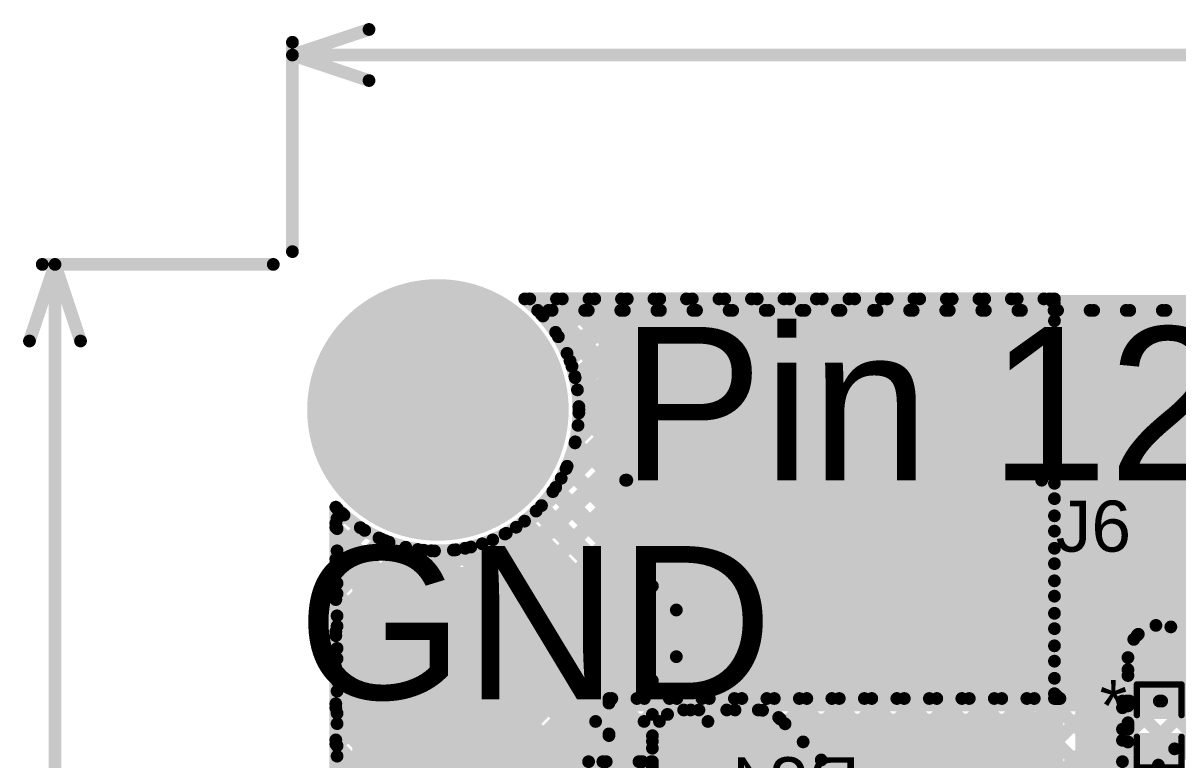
# Model space of a CAD drawing. Header units: millimetres. Extents: x -0.33 to 3.26, y -0.12 to 2.83.
# Drawn here: x -0.325 to 0.58, y 2.254 to 2.831 of the extents above; entities that cross this region are included whole.
import ezdxf

# ---------------------------------------------------------------- set-up
doc = ezdxf.new("R2010")
doc.units = ezdxf.units.MM
doc.header["$MEASUREMENT"] = 0
for name, color, linetype in [('BottomLayer', 5, 'Continuous'), ('BottomOverlay', 54, 'Continuous'), ('BottomPaste', 16, 'Continuous'), ('BottomSolder', 6, 'Continuous'), ('Mechanical1', 6, 'Continuous'), ('MultiLayer', 9, 'Continuous'), ('PadHoleLayer', 156, 'Continuous'), ('TopLayer', 1, 'Continuous'), ('TopOverlay', 2, 'Continuous'), ('TopSolder', 216, 'Continuous'), ('ViaHoleLayer', 16, 'Continuous')]:
    doc.layers.add(name, color=color, linetype=linetype)
doc.styles.add('Arial', font='', dxfattribs={"height": 0.2})
doc.styles.get('Arial').set_extended_font_data('Arial')

# ---------------------------------------------------------------- blocks, each defined once
blk = doc.blocks.new('R__0402_B_28')
at = {"layer": 'BottomLayer'}
for points in [[(-0.0095, 0.0125), (-0.0095, -0.0125), (-0.0275, -0.0125), (-0.0275, 0.0125)], [(0.0275, 0.0125), (0.0275, -0.0125), (0.0095, -0.0125), (0.0095, 0.0125)]]:
    blk.add_hatch(color=5, dxfattribs=at).paths.add_polyline_path(points)
at = {"layer": 'BottomPaste'}
for points in [[(-0.0095, 0.0125), (-0.0095, -0.0125), (-0.0275, -0.0125), (-0.0275, 0.0125)], [(0.0275, 0.0125), (0.0275, -0.0125), (0.0095, -0.0125), (0.0095, 0.0125)]]:
    blk.add_hatch(color=16, dxfattribs=at).paths.add_polyline_path(points)
at = {"layer": 'BottomSolder'}
for points in [[(-0.0055, 0.0165), (-0.0055, -0.0165), (-0.0315, -0.0165), (-0.0315, 0.0165)], [(0.0315, 0.0165), (0.0315, -0.0165), (0.0055, -0.0165), (0.0055, 0.0165)]]:
    blk.add_hatch(color=6, dxfattribs=at).paths.add_polyline_path(points)
at = {"layer": 'BottomOverlay', "const_width": 0.01}
for points in [[(0.034, 0.019), (-0.034, 0.019)], [(-0.034, -0.019), (-0.034, 0.019)], [(0.034, -0.019), (0.034, 0.019)], [(0.034, -0.019), (-0.034, -0.019)]]:
    blk.add_lwpolyline(points, dxfattribs=at)
at = {"layer": 'BottomOverlay', "const_width": 0.005}
for points in [[(-0.0365, 0.019, 1), (-0.0315, 0.019, 1)], [(-0.0365, 0.019, 1), (-0.0315, 0.019, 1)], [(0.0315, 0.019, 1), (0.0365, 0.019, 1)], [(0.0315, 0.019, 1), (0.0365, 0.019, 1)], [(-0.0365, -0.019, 1), (-0.0315, -0.019, 1)], [(-0.0365, -0.019, 1), (-0.0315, -0.019, 1)], [(0.0315, -0.019, 1), (0.0365, -0.019, 1)], [(0.0315, -0.019, 1), (0.0365, -0.019, 1)]]:
    blk.add_lwpolyline(points, format="xyb", close=True, dxfattribs=at)
blk = doc.blocks.new('R__0402_B_30')
at = {"layer": 'BottomLayer'}
for points in [[(-0.0095, 0.0125), (-0.0095, -0.0125), (-0.0275, -0.0125), (-0.0275, 0.0125)], [(0.0275, 0.0125), (0.0275, -0.0125), (0.0095, -0.0125), (0.0095, 0.0125)]]:
    blk.add_hatch(color=5, dxfattribs=at).paths.add_polyline_path(points)
at = {"layer": 'BottomPaste'}
for points in [[(-0.0095, 0.0125), (-0.0095, -0.0125), (-0.0275, -0.0125), (-0.0275, 0.0125)], [(0.0275, 0.0125), (0.0275, -0.0125), (0.0095, -0.0125), (0.0095, 0.0125)]]:
    blk.add_hatch(color=16, dxfattribs=at).paths.add_polyline_path(points)
at = {"layer": 'BottomSolder'}
for points in [[(-0.0055, 0.0165), (-0.0055, -0.0165), (-0.0315, -0.0165), (-0.0315, 0.0165)], [(0.0315, 0.0165), (0.0315, -0.0165), (0.0055, -0.0165), (0.0055, 0.0165)]]:
    blk.add_hatch(color=6, dxfattribs=at).paths.add_polyline_path(points)
at = {"layer": 'BottomOverlay', "const_width": 0.01}
for points in [[(-0.034, 0.019), (0.034, 0.019)], [(-0.034, 0.019), (-0.034, -0.019)], [(0.034, 0.019), (0.034, -0.019)], [(-0.034, -0.019), (0.034, -0.019)]]:
    blk.add_lwpolyline(points, dxfattribs=at)
at = {"layer": 'BottomOverlay', "const_width": 0.005}
for points in [[(-0.0365, 0.019, 1), (-0.0315, 0.019, 1)], [(-0.0365, 0.019, 1), (-0.0315, 0.019, 1)], [(0.0315, 0.019, 1), (0.0365, 0.019, 1)], [(0.0315, 0.019, 1), (0.0365, 0.019, 1)], [(-0.0365, -0.019, 1), (-0.0315, -0.019, 1)], [(-0.0365, -0.019, 1), (-0.0315, -0.019, 1)], [(0.0315, -0.019, 1), (0.0365, -0.019, 1)], [(0.0315, -0.019, 1), (0.0365, -0.019, 1)]]:
    blk.add_lwpolyline(points, format="xyb", close=True, dxfattribs=at)
blk = doc.blocks.new('T________B_____12_P___95')
at = {"layer": 'BottomLayer'}
h = blk.add_hatch(color=5, dxfattribs=at)
edge = h.paths.add_edge_path()
edge.add_arc((2.2, 0), 0.04, 0, 360)
at = {"layer": 'BottomSolder'}
h = blk.add_hatch(color=6, dxfattribs=at)
edge = h.paths.add_edge_path()
edge.add_arc((2.2, 0), 0.044, 0, 360)
at = {"layer": 'MultiLayer'}
h = blk.add_hatch(color=9, dxfattribs=at)
edge = h.paths.add_edge_path()
edge.add_arc((2.2, 0), 0.04, 0, 360)
at = {"layer": 'PadHoleLayer'}
h = blk.add_hatch(color=156, dxfattribs=at)
edge = h.paths.add_edge_path()
edge.add_arc((2.2, 0), 0.0275, 0, 360)
at = {"layer": 'TopLayer'}
h = blk.add_hatch(color=1, dxfattribs=at)
edge = h.paths.add_edge_path()
edge.add_arc((2.2, 0), 0.04, 0, 360)
at = {"layer": 'TopSolder'}
h = blk.add_hatch(color=216, dxfattribs=at)
edge = h.paths.add_edge_path()
edge.add_arc((2.2, 0), 0.044, 0, 360)
at = {"layer": 'TopOverlay', "const_width": 0.01}
for points in [[(2.325, 0.164), (-0.105, 0.164)], [(2.325, 0.163), (2.325, -0.162)], [(2.168, 0.143), (2.18677, 0.12423)], [(2.24208, 0.143), (2.22332, 0.12423)], [(2.18677, 0.12423), (2.22332, 0.12423)], [(-0.105, -0.162), (2.325, -0.162)]]:
    blk.add_lwpolyline(points, dxfattribs=at)
at = {"layer": 'TopOverlay', "const_width": 0.005}
for points in [[(2.3225, 0.164, 1), (2.3275, 0.164, 1)], [(2.3225, 0.163, 1), (2.3275, 0.163, 1)], [(2.1655, 0.143, 1), (2.1705, 0.143, 1)], [(2.23958, 0.143, 1), (2.24458, 0.143, 1)], [(2.18427, 0.12423, 1), (2.18927, 0.12423, 1)], [(2.18427, 0.12423, 1), (2.18927, 0.12423, 1)], [(2.22082, 0.12423, 1), (2.22582, 0.12423, 1)], [(2.22082, 0.12423, 1), (2.22582, 0.12423, 1)], [(2.3225, -0.162, 1), (2.3275, -0.162, 1)], [(2.3225, -0.162, 1), (2.3275, -0.162, 1)]]:
    blk.add_lwpolyline(points, format="xyb", close=True, dxfattribs=at)
blk = doc.blocks.new('R__0402_B_107')
at = {"layer": 'BottomLayer'}
for points in [[(-0.0095, 0.0125), (-0.0095, -0.0125), (-0.0275, -0.0125), (-0.0275, 0.0125)], [(0.0275, 0.0125), (0.0275, -0.0125), (0.0095, -0.0125), (0.0095, 0.0125)]]:
    blk.add_hatch(color=5, dxfattribs=at).paths.add_polyline_path(points)
at = {"layer": 'BottomPaste'}
for points in [[(-0.0095, 0.0125), (-0.0095, -0.0125), (-0.0275, -0.0125), (-0.0275, 0.0125)], [(0.0275, 0.0125), (0.0275, -0.0125), (0.0095, -0.0125), (0.0095, 0.0125)]]:
    blk.add_hatch(color=16, dxfattribs=at).paths.add_polyline_path(points)
at = {"layer": 'BottomSolder'}
for points in [[(-0.0055, 0.0165), (-0.0055, -0.0165), (-0.0315, -0.0165), (-0.0315, 0.0165)], [(0.0315, 0.0165), (0.0315, -0.0165), (0.0055, -0.0165), (0.0055, 0.0165)]]:
    blk.add_hatch(color=6, dxfattribs=at).paths.add_polyline_path(points)
at = {"layer": 'BottomOverlay', "const_width": 0.005}
for points in [[(-0.0325, 0.0175), (-0.0085, 0.0175)], [(-0.0325, 0.0175), (-0.0325, -0.0175)], [(0.0085, 0.0175), (0.0325, 0.0175)], [(0.0325, 0.0175), (0.0325, -0.0175)], [(-0.0325, -0.0175), (-0.0085, -0.0175)], [(0.0085, -0.0175), (0.0325, -0.0175)]]:
    blk.add_lwpolyline(points, dxfattribs=at)
at = {"layer": 'BottomOverlay', "const_width": 0.0025}
for points in [[(-0.03375, 0.0175, 1), (-0.03125, 0.0175, 1)], [(-0.03375, 0.0175, 1), (-0.03125, 0.0175, 1)], [(-0.00975, 0.0175, 1), (-0.00725, 0.0175, 1)], [(0.00725, 0.0175, 1), (0.00975, 0.0175, 1)], [(0.03125, 0.0175, 1), (0.03375, 0.0175, 1)], [(0.03125, 0.0175, 1), (0.03375, 0.0175, 1)], [(-0.03375, -0.0175, 1), (-0.03125, -0.0175, 1)], [(-0.03375, -0.0175, 1), (-0.03125, -0.0175, 1)], [(-0.00975, -0.0175, 1), (-0.00725, -0.0175, 1)], [(0.00725, -0.0175, 1), (0.00975, -0.0175, 1)], [(0.03125, -0.0175, 1), (0.03375, -0.0175, 1)], [(0.03125, -0.0175, 1), (0.03375, -0.0175, 1)]]:
    blk.add_lwpolyline(points, format="xyb", close=True, dxfattribs=at)

msp = doc.modelspace()

# ---------------------------------------------------------------- hatches: boundary and pattern name
at = {"layer": 'BottomLayer'}
h = msp.add_hatch(color=5, dxfattribs=at)
edge = h.paths.add_edge_path()
edge.add_arc((0, 2.528), 0.09843, 0, 360)
for points in [[(0.126, 2.571), (2.92461, 2.571), (2.92461, 2.618), (0.126, 2.618)], [(0.126, 2.336), (0.538, 2.336), (0.538, 2.605), (0.126, 2.605)], [(0.481, 2.452), (0.788, 2.452), (0.788, 2.605), (0.481, 2.605)], [(-0.067, 0.128), (0.078, 0.128), (0.078, 2.405), (-0.067, 2.405)], [(-0.015, 2.292), (0.537, 2.292), (0.537, 2.405), (-0.015, 2.405)]]:
    msp.add_hatch(color=5, dxfattribs=at).paths.add_polyline_path(points)
h = msp.add_hatch(color=5, dxfattribs=at)
edge = h.paths.add_edge_path()
edge.add_arc((0.566, 2.335), 0.01181, 0, 360)
at = {"layer": 'BottomSolder'}
h = msp.add_hatch(color=6, dxfattribs=at)
edge = h.paths.add_edge_path()
edge.add_arc((0, 2.528), 0.10243, 0, 360)
at = {"layer": 'MultiLayer'}
h = msp.add_hatch(color=9, dxfattribs=at)
edge = h.paths.add_edge_path()
edge.add_arc((0, 2.528), 0.09843, 0, 360)
at = {"layer": 'PadHoleLayer'}
h = msp.add_hatch(color=156, dxfattribs=at)
edge = h.paths.add_edge_path()
edge.add_arc((0, 2.528), 0.04921, 0, 360)
at = {"layer": 'TopLayer'}
h = msp.add_hatch(color=1, dxfattribs=at)
edge = h.paths.add_edge_path()
edge.add_arc((0, 2.528), 0.09843, 0, 360)
for points in [[(0.495, 2.312), (0.685, 2.312), (0.685, 2.606), (0.495, 2.606)], [(0.495, 2.527), (3.004, 2.527), (3.004, 2.606), (0.495, 2.606)], [(0.146, 2.043), (0.49, 2.043), (0.49, 2.29), (0.146, 2.29)], [(0.399, -0.092), (0.49, -0.092), (0.49, 2.286), (0.399, 2.286)]]:
    msp.add_hatch(color=1, dxfattribs=at).paths.add_polyline_path(points)
h = msp.add_hatch(color=1, dxfattribs=at)
edge = h.paths.add_edge_path()
edge.add_arc((0.566, 2.335), 0.01181, 0, 360)
at = {"layer": 'TopSolder'}
h = msp.add_hatch(color=216, dxfattribs=at)
edge = h.paths.add_edge_path()
edge.add_arc((0, 2.528), 0.10243, 0, 360)
at = {"layer": 'ViaHoleLayer'}
h = msp.add_hatch(color=16, dxfattribs=at)
edge = h.paths.add_edge_path()
edge.add_arc((0.566, 2.335), 0.00591, 0, 360)

# ---------------------------------------------------------------- linework, layer by layer
at = {"layer": 'BottomLayer'}
for points, const_width in [([(-0.08, 2.21303), (0.31297, 2.606)], 0.01), ([(-0.08, 2.24131), (0.28469, 2.606)], 0.01), ([(-0.08, 2.2696), (0.2564, 2.606)], 0.01), ([(-0.08, 2.12818), (0.39782, 2.606)], 0.01), ([(-0.08, 2.15646), (0.36954, 2.606)], 0.01), ([(-0.08, 2.09989), (0.42611, 2.606)], 0.01), ([(-0.08, 2.07161), (0.45439, 2.606)], 0.01), ([(-0.08, 2.18474), (0.34126, 2.606)], 0.01), ([(0.07816, 2.606), (3.03984, 2.606)], 0.01), ([(0.08231, 2.60161), (0.0867, 2.606)], 0.01), ([(0.08947, 2.606), (0.54059, 2.15488)], 0.01), ([(0.09435, 2.58537), (0.11498, 2.606)], 0.01), ([(0.09658, 2.47446), (0.22812, 2.606)], 0.01), ([(0.10357, 2.5663), (0.14327, 2.606)], 0.01), ([(0.1093, 2.54375), (0.17155, 2.606)], 0.01), ([(0.10976, 2.51593), (0.19983, 2.606)], 0.01), ([(0.11775, 2.606), (0.54775, 2.176)], 0.01), ([(0.12919, 2.25252), (0.48268, 2.606)], 0.01), ([(0.14603, 2.606), (0.54059, 2.21145)], 0.01), ([(0.17432, 2.606), (0.54059, 2.23973)], 0.01), ([(0.19798, 2.29302), (0.51096, 2.606)], 0.01), ([(0.2026, 2.606), (0.54059, 2.26802)], 0.01), ([(0.22626, 2.29302), (0.53925, 2.606)], 0.01), ([(0.23089, 2.606), (0.54059, 2.2963)], 0.01), ([(0.25432, 2.29279), (0.56753, 2.606)], 0.01), ([(0.25917, 2.606), (0.54059, 2.32458)], 0.01), ([(0.27198, 2.28217), (0.59581, 2.606)], 0.01), ([(0.28612, 2.26802), (0.6241, 2.606)], 0.01), ([(0.28746, 2.606), (0.54514, 2.34831)], 0.01), ([(0.30027, 2.25388), (0.65238, 2.606)], 0.01), ([(0.31441, 2.23974), (0.68067, 2.606)], 0.01), ([(0.31574, 2.606), (0.56249, 2.35925)], 0.01), ([(0.32855, 2.2256), (0.70895, 2.606)], 0.01), ([(0.3355, 2.20426), (0.73724, 2.606)], 0.01), ([(0.34402, 2.606), (0.6221, 2.32793)], 0.01), ([(0.34599, 2.18647), (0.76552, 2.606)], 0.01), ([(0.35802, 2.17021), (0.7938, 2.606)], 0.01), ([(0.37231, 2.606), (0.64781, 2.3305)], 0.01), ([(0.40059, 2.606), (0.63335, 2.37325)], 0.01), ([(0.42888, 2.606), (0.63335, 2.40153)], 0.01), ([(0.45716, 2.606), (0.65059, 2.41257)], 0.01), ([(0.48545, 2.606), (0.67888, 2.41257)], 0.01), ([(0.51373, 2.606), (0.7104, 2.40932)], 0.01), ([(0.54201, 2.606), (0.73869, 2.40932)], 0.01), ([(0.5703, 2.606), (0.76697, 2.40932)], 0.01), ([(0.57418, 2.35809), (0.82209, 2.606)], 0.01), ([(0.105, 2.56218), (0.54059, 2.12659)], 0.01), ([(0.11042, 2.52847), (0.54059, 2.09831)], 0.01), ([(0.10757, 2.50305), (0.574, 2.03661)], 0.01), ([(0.10037, 2.48196), (0.61901, 1.96331)], 0.01), ([(0.525, 2.21018), (0.525, 2.473)], 0.025), ([(0.09001, 2.46403), (0.26692, 2.28713)], 0.01), ([(-0.08, 2.45188), (-0.08, 0.07612)], 0.01), ([(0.07695, 2.44881), (0.23274, 2.29302)], 0.01), ([(-0.08, 2.4393), (-0.07361, 2.44569)], 0.01), ([(-0.08, 2.43605), (0.11802, 2.23803)], 0.01), ([(-0.08, 2.41102), (-0.05737, 2.43365)], 0.01), ([(-0.08, 2.29788), (0.05354, 2.43142)], 0.01), ([(0.06131, 2.43616), (0.20446, 2.29302)], 0.01), ([(-0.08, 2.38273), (-0.0383, 2.42443)], 0.01), ([(-0.04122, 2.42556), (0.13182, 2.25252)], 0.01), ([(0.02127, 2.41964), (0.16802, 2.27289)], 0.01), ([(0.04293, 2.42626), (0.17968, 2.28952)], 0.01), ([(-0.08, 2.35445), (-0.01575, 2.4187)], 0.01), ([(-0.08, 2.32617), (0.01207, 2.41824)], 0.01), ([(-0.00507, 2.41769), (0.16011, 2.25252)], 0.01), ([(-0.08, 2.40777), (0.11879, 2.20898)], 0.01), ([(-0.08, 2.37949), (0.11328, 2.1862)], 0.01), ([(-0.08, 2.3512), (0.11328, 2.15792)], 0.01), ([(0.56509, 2.33409), (0.566, 2.335)], 0.025), ([(0.56509, 2.299), (0.56509, 2.33409)], 0.025), ([(0.54059, 2.32), (0.54059, 2.33409)], 0.01), ([(-0.08, 2.32292), (0.11328, 2.12963)], 0.01), ([(0.36299, 2.1469), (0.54059, 2.3245)], 0.01), ([(0.54059, 2.299), (0.54059, 2.32)], 0.01), ([(0.54059, 2.299), (0.54059, 2.32)], 0.01), ([(0.56809, 2.301), (0.62287, 2.301)], 0.025), ([(-0.08, 2.29463), (0.125, 2.08963)], 0.01), ([(0.19252, 2.29302), (0.25098, 2.29302)], 0.01), ([(0.23641, 1.99204), (0.54059, 2.29621)], 0.01), ([(0.54059, 2.283), (0.54059, 2.299)], 0.01), ([(0.16802, 2.26852), (0.16802, 2.28952)], 0.01), ([(0.16802, 2.28952), (0.1799, 2.28952)], 0.01), ([(0.26833, 2.28582), (0.3283, 2.22585)], 0.01), ([(0.19252, 2.26852), (0.25098, 2.26852)], 0.025), ([(0.25098, 2.26852), (0.311, 2.2085)], 0.025), ([(0.54059, 2.278), (0.54059, 2.283)], 0.01), ([(0.54059, 2.278), (0.54059, 2.283)], 0.01), ([(0.54059, 2.248), (0.54059, 2.278)], 0.01), ([(-0.08, 2.26635), (0.125, 2.06135)], 0.01), ([(0.04748, 2.26852), (0.14252, 2.26852)], 0.02), ([(0.16802, 2.25252), (0.16802, 2.26852)], 0.01), ([(0.25056, 1.9779), (0.54059, 2.26793)], 0.01), ([(0.56809, 2.264), (0.68259, 2.264)], 0.02), ([(0.15748, 2.25252), (0.16802, 2.26306)], 0.01), ([(0.11802, 2.25252), (0.16702, 2.25252)], 0.01), ([(0.11802, 2.21052), (0.11802, 2.25252)], 0.01), ([(0.16011, 2.25252), (0.16702, 2.2456)], 0.01), ([(0.16702, 2.21052), (0.16702, 2.25252)], 0.01), ([(0.16802, 2.24752), (0.16802, 2.25252)], 0.01), ([(0.16802, 2.24752), (0.16802, 2.25252)], 0.01)]:
    msp.add_lwpolyline(points, dxfattribs=dict(at, const_width=const_width))
for points, const_width in [([(0.07566, 2.606, 1), (0.08066, 2.606, 1)], 0.005), ([(0.07566, 2.606, 1), (0.08066, 2.606, 1)], 0.005), ([(0.07981, 2.60161, 1), (0.08481, 2.60161, 1)], 0.005), ([(0.0842, 2.606, 1), (0.0892, 2.606, 1)], 0.005), ([(0.08697, 2.606, 1), (0.09197, 2.606, 1)], 0.005), ([(0.11248, 2.606, 1), (0.11748, 2.606, 1)], 0.005), ([(0.11525, 2.606, 1), (0.12025, 2.606, 1)], 0.005), ([(0.14077, 2.606, 1), (0.14577, 2.606, 1)], 0.005), ([(0.14353, 2.606, 1), (0.14853, 2.606, 1)], 0.005), ([(0.16905, 2.606, 1), (0.17405, 2.606, 1)], 0.005), ([(0.17182, 2.606, 1), (0.17682, 2.606, 1)], 0.005), ([(0.19733, 2.606, 1), (0.20233, 2.606, 1)], 0.005), ([(0.2001, 2.606, 1), (0.2051, 2.606, 1)], 0.005), ([(0.22562, 2.606, 1), (0.23062, 2.606, 1)], 0.005), ([(0.22839, 2.606, 1), (0.23339, 2.606, 1)], 0.005), ([(0.2539, 2.606, 1), (0.2589, 2.606, 1)], 0.005), ([(0.25667, 2.606, 1), (0.26167, 2.606, 1)], 0.005), ([(0.28219, 2.606, 1), (0.28719, 2.606, 1)], 0.005), ([(0.28496, 2.606, 1), (0.28996, 2.606, 1)], 0.005), ([(0.31047, 2.606, 1), (0.31547, 2.606, 1)], 0.005), ([(0.31324, 2.606, 1), (0.31824, 2.606, 1)], 0.005), ([(0.33876, 2.606, 1), (0.34376, 2.606, 1)], 0.005), ([(0.34152, 2.606, 1), (0.34652, 2.606, 1)], 0.005), ([(0.36704, 2.606, 1), (0.37204, 2.606, 1)], 0.005), ([(0.36981, 2.606, 1), (0.37481, 2.606, 1)], 0.005), ([(0.39532, 2.606, 1), (0.40032, 2.606, 1)], 0.005), ([(0.39809, 2.606, 1), (0.40309, 2.606, 1)], 0.005), ([(0.42361, 2.606, 1), (0.42861, 2.606, 1)], 0.005), ([(0.42638, 2.606, 1), (0.43138, 2.606, 1)], 0.005), ([(0.45189, 2.606, 1), (0.45689, 2.606, 1)], 0.005), ([(0.45466, 2.606, 1), (0.45966, 2.606, 1)], 0.005), ([(0.48018, 2.606, 1), (0.48518, 2.606, 1)], 0.005), ([(0.48295, 2.606, 1), (0.48795, 2.606, 1)], 0.005), ([(0.50846, 2.606, 1), (0.51346, 2.606, 1)], 0.005), ([(0.51123, 2.606, 1), (0.51623, 2.606, 1)], 0.005), ([(0.53675, 2.606, 1), (0.54175, 2.606, 1)], 0.005), ([(0.53951, 2.606, 1), (0.54451, 2.606, 1)], 0.005), ([(0.56503, 2.606, 1), (0.57003, 2.606, 1)], 0.005), ([(0.5678, 2.606, 1), (0.5728, 2.606, 1)], 0.005), ([(0.09185, 2.58537, 1), (0.09685, 2.58537, 1)], 0.005), ([(0.10107, 2.5663, 1), (0.10607, 2.5663, 1)], 0.005), ([(0.1025, 2.56218, 1), (0.1075, 2.56218, 1)], 0.005), ([(0.1068, 2.54375, 1), (0.1118, 2.54375, 1)], 0.005), ([(0.10792, 2.52847, 1), (0.11292, 2.52847, 1)], 0.005), ([(0.10793, 2.528, 1), (0.11293, 2.528, 1)], 0.005), ([(0.10793, 2.528, 1), (0.11293, 2.528, 1)], 0.005), ([(0.10726, 2.51593, 1), (0.11226, 2.51593, 1)], 0.005), ([(0.10507, 2.50305, 1), (0.11007, 2.50305, 1)], 0.005), ([(0.09408, 2.47446, 1), (0.09908, 2.47446, 1)], 0.005), ([(0.09787, 2.48196, 1), (0.10287, 2.48196, 1)], 0.005), ([(0.51875, 2.473, 1), (0.53125, 2.473, 1)], 0.0125), ([(0.08751, 2.46403, 1), (0.09251, 2.46403, 1)], 0.005), ([(-0.0825, 2.45188, 1), (-0.0775, 2.45188, 1)], 0.005), ([(-0.0825, 2.45188, 1), (-0.0775, 2.45188, 1)], 0.005), ([(0.07445, 2.44881, 1), (0.07945, 2.44881, 1)], 0.005), ([(-0.0825, 2.4393, 1), (-0.0775, 2.4393, 1)], 0.005), ([(-0.07611, 2.44569, 1), (-0.07111, 2.44569, 1)], 0.005), ([(-0.0825, 2.43605, 1), (-0.0775, 2.43605, 1)], 0.005), ([(-0.05987, 2.43365, 1), (-0.05487, 2.43365, 1)], 0.005), ([(0.05104, 2.43142, 1), (0.05604, 2.43142, 1)], 0.005), ([(0.05881, 2.43616, 1), (0.06381, 2.43616, 1)], 0.005), ([(-0.04372, 2.42556, 1), (-0.03872, 2.42556, 1)], 0.005), ([(-0.0408, 2.42443, 1), (-0.0358, 2.42443, 1)], 0.005), ([(0.01877, 2.41964, 1), (0.02377, 2.41964, 1)], 0.005), ([(0.04043, 2.42626, 1), (0.04543, 2.42626, 1)], 0.005), ([(-0.0825, 2.41102, 1), (-0.0775, 2.41102, 1)], 0.005), ([(-0.01825, 2.4187, 1), (-0.01325, 2.4187, 1)], 0.005), ([(-0.00757, 2.41769, 1), (-0.00257, 2.41769, 1)], 0.005), ([(0.00957, 2.41824, 1), (0.01457, 2.41824, 1)], 0.005), ([(-0.0825, 2.40777, 1), (-0.0775, 2.40777, 1)], 0.005), ([(-0.0825, 2.38273, 1), (-0.0775, 2.38273, 1)], 0.005), ([(-0.0825, 2.37949, 1), (-0.0775, 2.37949, 1)], 0.005), ([(0.55999, 2.35925, 1), (0.56499, 2.35925, 1)], 0.005), ([(0.57168, 2.35809, 1), (0.57668, 2.35809, 1)], 0.005), ([(-0.0825, 2.35445, 1), (-0.0775, 2.35445, 1)], 0.005), ([(-0.0825, 2.3512, 1), (-0.0775, 2.3512, 1)], 0.005), ([(0.54264, 2.34831, 1), (0.54764, 2.34831, 1)], 0.005), ([(0.54526, 2.35141, 1), (0.55026, 2.35141, 1)], 0.005), ([(0.54529, 2.35144, 1), (0.55029, 2.35144, 1)], 0.005), ([(0.54618, 2.35232, 1), (0.55118, 2.35232, 1)], 0.005), ([(0.55884, 2.33409, 1), (0.57134, 2.33409, 1)], 0.0125), ([(0.55884, 2.33409, 1), (0.57134, 2.33409, 1)], 0.0125), ([(0.55975, 2.335, 1), (0.57225, 2.335, 1)], 0.0125), ([(0.53809, 2.33409, 1), (0.54309, 2.33409, 1)], 0.005), ([(0.53809, 2.33409, 1), (0.54309, 2.33409, 1)], 0.005), ([(0.53809, 2.33409, 1), (0.54309, 2.33409, 1)], 0.005), ([(-0.0825, 2.32617, 1), (-0.0775, 2.32617, 1)], 0.005), ([(-0.0825, 2.32292, 1), (-0.0775, 2.32292, 1)], 0.005), ([(0.53809, 2.32458, 1), (0.54309, 2.32458, 1)], 0.005), ([(0.53809, 2.3245, 1), (0.54309, 2.3245, 1)], 0.005), ([(0.53809, 2.32, 1), (0.54309, 2.32, 1)], 0.005), ([(0.53809, 2.32, 1), (0.54309, 2.32, 1)], 0.005), ([(0.53809, 2.32, 1), (0.54309, 2.32, 1)], 0.005), ([(0.55884, 2.299, 1), (0.57134, 2.299, 1)], 0.0125), ([(0.56184, 2.301, 1), (0.57434, 2.301, 1)], 0.0125), ([(-0.0825, 2.29788, 1), (-0.0775, 2.29788, 1)], 0.005), ([(-0.0825, 2.29463, 1), (-0.0775, 2.29463, 1)], 0.005), ([(0.19002, 2.29302, 1), (0.19502, 2.29302, 1)], 0.005), ([(0.19002, 2.29302, 1), (0.19502, 2.29302, 1)], 0.005), ([(0.19548, 2.29302, 1), (0.20048, 2.29302, 1)], 0.005), ([(0.20196, 2.29302, 1), (0.20696, 2.29302, 1)], 0.005), ([(0.22376, 2.29302, 1), (0.22876, 2.29302, 1)], 0.005), ([(0.23024, 2.29302, 1), (0.23524, 2.29302, 1)], 0.005), ([(0.24848, 2.29302, 1), (0.25348, 2.29302, 1)], 0.005), ([(0.24848, 2.29302, 1), (0.25348, 2.29302, 1)], 0.005), ([(0.24848, 2.29302, 1), (0.25348, 2.29302, 1)], 0.005), ([(0.53809, 2.299, 1), (0.54309, 2.299, 1)], 0.005), ([(0.53809, 2.299, 1), (0.54309, 2.299, 1)], 0.005), ([(0.53809, 2.299, 1), (0.54309, 2.299, 1)], 0.005), ([(0.53809, 2.2963, 1), (0.54309, 2.2963, 1)], 0.005), ([(0.53809, 2.29621, 1), (0.54309, 2.29621, 1)], 0.005), ([(0.16552, 2.28952, 1), (0.17052, 2.28952, 1)], 0.005), ([(0.16552, 2.28952, 1), (0.17052, 2.28952, 1)], 0.005), ([(0.17718, 2.28952, 1), (0.18218, 2.28952, 1)], 0.005), ([(0.1774, 2.28952, 1), (0.1824, 2.28952, 1)], 0.005), ([(0.1774, 2.28952, 1), (0.1824, 2.28952, 1)], 0.005), ([(0.25182, 2.29279, 1), (0.25682, 2.29279, 1)], 0.005), ([(0.26442, 2.28713, 1), (0.26942, 2.28713, 1)], 0.005), ([(0.26581, 2.28584, 1), (0.27081, 2.28584, 1)], 0.005), ([(0.26583, 2.28582, 1), (0.27083, 2.28582, 1)], 0.005), ([(0.26583, 2.28582, 1), (0.27083, 2.28582, 1)], 0.005), ([(0.18627, 2.26852, 1), (0.19877, 2.26852, 1)], 0.0125), ([(0.24473, 2.26852, 1), (0.25723, 2.26852, 1)], 0.0125), ([(0.24473, 2.26852, 1), (0.25723, 2.26852, 1)], 0.0125), ([(0.26948, 2.28217, 1), (0.27448, 2.28217, 1)], 0.005), ([(0.53809, 2.283, 1), (0.54309, 2.283, 1)], 0.005), ([(0.53809, 2.283, 1), (0.54309, 2.283, 1)], 0.005), ([(0.53809, 2.283, 1), (0.54309, 2.283, 1)], 0.005), ([(0.53809, 2.278, 1), (0.54309, 2.278, 1)], 0.005), ([(0.53809, 2.278, 1), (0.54309, 2.278, 1)], 0.005), ([(0.53809, 2.278, 1), (0.54309, 2.278, 1)], 0.005), ([(-0.0825, 2.2696, 1), (-0.0775, 2.2696, 1)], 0.005), ([(-0.0825, 2.26635, 1), (-0.0775, 2.26635, 1)], 0.005), ([(0.04248, 2.26852, 1), (0.05248, 2.26852, 1)], 0.01), ([(0.13752, 2.26852, 1), (0.14752, 2.26852, 1)], 0.01), ([(0.16552, 2.27289, 1), (0.17052, 2.27289, 1)], 0.005), ([(0.16552, 2.26852, 1), (0.17052, 2.26852, 1)], 0.005), ([(0.16552, 2.26852, 1), (0.17052, 2.26852, 1)], 0.005), ([(0.28362, 2.26802, 1), (0.28862, 2.26802, 1)], 0.005), ([(0.53809, 2.26802, 1), (0.54309, 2.26802, 1)], 0.005), ([(0.53809, 2.26793, 1), (0.54309, 2.26793, 1)], 0.005), ([(0.56309, 2.264, 1), (0.57309, 2.264, 1)], 0.01), ([(0.16552, 2.26306, 1), (0.17052, 2.26306, 1)], 0.005), ([(0.11552, 2.25252, 1), (0.12052, 2.25252, 1)], 0.005), ([(0.11552, 2.25252, 1), (0.12052, 2.25252, 1)], 0.005), ([(0.12669, 2.25252, 1), (0.13169, 2.25252, 1)], 0.005), ([(0.12932, 2.25252, 1), (0.13432, 2.25252, 1)], 0.005), ([(0.15498, 2.25252, 1), (0.15998, 2.25252, 1)], 0.005), ([(0.15761, 2.25252, 1), (0.16261, 2.25252, 1)], 0.005), ([(0.15761, 2.25252, 1), (0.16261, 2.25252, 1)], 0.005), ([(0.16452, 2.25252, 1), (0.16952, 2.25252, 1)], 0.005), ([(0.16452, 2.25252, 1), (0.16952, 2.25252, 1)], 0.005), ([(0.16552, 2.25252, 1), (0.17052, 2.25252, 1)], 0.005), ([(0.16552, 2.25252, 1), (0.17052, 2.25252, 1)], 0.005), ([(0.16552, 2.25252, 1), (0.17052, 2.25252, 1)], 0.005), ([(0.29777, 2.25388, 1), (0.30277, 2.25388, 1)], 0.005)]:
    msp.add_lwpolyline(points, format="xyb", close=True, dxfattribs=dict(at, const_width=const_width))
at = {"layer": 'BottomLayer', "const_width": 0.01}
for points in [[(0.07816, 2.606, -0.198639), (0.11043, 2.528)], [(0.11043, 2.528, -0.67721), (-0.08, 2.45188)], [(0.54868, 2.35232, -0.668179), (0.5905, 2.335)], [(0.54059, 2.33409, -0.199267), (0.54779, 2.35144)], [(0.54059, 2.33409, -0.198912), (0.54776, 2.35141)], [(0.1799, 2.28952, -0.136106), (0.19252, 2.29302)], [(0.25098, 2.29302, -0.199267), (0.26833, 2.28582)], [(0.25098, 2.29302, -0.198912), (0.26831, 2.28584)]]:
    msp.add_lwpolyline(points, format="xyb", dxfattribs=at)
at = {"layer": 'Mechanical1', "const_width": 0.01}
for points in [[(-0.114, 2.806), (-0.054, 2.826)], [(-0.114, 2.652), (-0.114, 2.816)], [(-0.114, 2.806), (-0.054, 2.786)], [(-0.114, 2.806), (1.25709, 2.806)], [(-0.32, 2.582), (-0.3, 2.642)], [(-0.31, 2.642), (-0.129, 2.642)], [(-0.3, 2.642), (-0.28, 2.582)], [(-0.3, 1.53391), (-0.3, 2.642)]]:
    msp.add_lwpolyline(points, dxfattribs=at)
at = {"layer": 'Mechanical1', "const_width": 0.005}
for points in [[(-0.0565, 2.826, 1), (-0.0515, 2.826, 1)], [(-0.1165, 2.816, 1), (-0.1115, 2.816, 1)], [(-0.1165, 2.806, 1), (-0.1115, 2.806, 1)], [(-0.1165, 2.806, 1), (-0.1115, 2.806, 1)], [(-0.1165, 2.806, 1), (-0.1115, 2.806, 1)], [(-0.0565, 2.786, 1), (-0.0515, 2.786, 1)], [(-0.1165, 2.652, 1), (-0.1115, 2.652, 1)], [(-0.3125, 2.642, 1), (-0.3075, 2.642, 1)], [(-0.3025, 2.642, 1), (-0.2975, 2.642, 1)], [(-0.3025, 2.642, 1), (-0.2975, 2.642, 1)], [(-0.3025, 2.642, 1), (-0.2975, 2.642, 1)], [(-0.1315, 2.642, 1), (-0.1265, 2.642, 1)], [(-0.3225, 2.582, 1), (-0.3175, 2.582, 1)], [(-0.2825, 2.582, 1), (-0.2775, 2.582, 1)]]:
    msp.add_lwpolyline(points, format="xyb", close=True, dxfattribs=at)
at = {"layer": 'TopLayer'}
for points, const_width in [([(-0.079, 2.21402), (0.32198, 2.615)], 0.01), ([(-0.079, 2.13765), (0.39835, 2.615)], 0.01), ([(-0.079, 2.1122), (0.4238, 2.615)], 0.01), ([(-0.079, 2.18857), (0.34743, 2.615)], 0.01), ([(-0.079, 2.16311), (0.37289, 2.615)], 0.01), ([(-0.079, 2.26493), (0.27107, 2.615)], 0.01), ([(-0.079, 2.23948), (0.29652, 2.615)], 0.01), ([(-0.079, 2.29039), (0.24561, 2.615)], 0.01), ([(0.06801, 2.615), (0.483, 2.615)], 0.01), ([(0.07197, 2.615), (0.38497, 2.302)], 0.01), ([(0.08096, 2.60309), (0.09288, 2.615)], 0.01), ([(0.09216, 2.58883), (0.11833, 2.615)], 0.01), ([(0.09743, 2.615), (0.41043, 2.302)], 0.01), ([(0.10113, 2.57234), (0.14379, 2.615)], 0.01), ([(0.10737, 2.50222), (0.22015, 2.615)], 0.01), ([(0.1075, 2.55326), (0.16924, 2.615)], 0.01), ([(0.11039, 2.53069), (0.1947, 2.615)], 0.01), ([(0.12288, 2.615), (0.43588, 2.302)], 0.01), ([(0.13626, 2.302), (0.44926, 2.615)], 0.01), ([(0.14834, 2.615), (0.46134, 2.302)], 0.01), ([(0.16171, 2.302), (0.47471, 2.615)], 0.01), ([(0.1738, 2.615), (0.483, 2.3058)], 0.01), ([(0.19925, 2.615), (0.483, 2.33125)], 0.01), ([(0.22471, 2.615), (0.483, 2.35671)], 0.01), ([(0.25016, 2.615), (0.483, 2.38216)], 0.01), ([(0.27562, 2.615), (0.483, 2.40762)], 0.01), ([(0.30108, 2.615), (0.483, 2.43308)], 0.01), ([(0.32653, 2.615), (0.483, 2.45853)], 0.01), ([(0.35199, 2.615), (0.483, 2.48399)], 0.01), ([(0.37744, 2.615), (0.483, 2.50944)], 0.01), ([(0.4029, 2.615), (0.483, 2.5349)], 0.01), ([(0.42835, 2.615), (0.483, 2.56035)], 0.01), ([(0.45381, 2.615), (0.483, 2.58581)], 0.01), ([(0.47927, 2.615), (0.483, 2.61127)], 0.01), ([(0.483, 2.515), (0.483, 2.615)], 0.01), ([(0.483, 2.515), (0.483, 2.615)], 0.01), ([(0.18717, 2.302), (0.483, 2.59783)], 0.01), ([(0.21262, 2.302), (0.483, 2.57238)], 0.01), ([(0.566, 2.335), (0.566, 2.555)], 0.025), ([(0.10726, 2.55426), (0.35952, 2.302)], 0.01), ([(0.23808, 2.302), (0.483, 2.54692)], 0.01), ([(0.1104, 2.52566), (0.33406, 2.302)], 0.01), ([(0.26354, 2.302), (0.483, 2.52146)], 0.01), ([(0.483, 2.302), (0.483, 2.515)], 0.01), ([(0.10757, 2.50304), (0.30861, 2.302)], 0.01), ([(0.28899, 2.302), (0.483, 2.49601)], 0.01), ([(0.10124, 2.48391), (0.28315, 2.302)], 0.01), ([(0.0923, 2.46739), (0.25769, 2.302)], 0.01), ([(0.31445, 2.302), (0.483, 2.47055)], 0.01), ([(-0.079, 1.62), (-0.079, 2.45085)], 0.01), ([(-0.079, 2.44312), (-0.07509, 2.44703)], 0.01), ([(0.08114, 2.4531), (0.23224, 2.302)], 0.01), ([(0.06788, 2.4409), (0.20678, 2.302)], 0.01), ([(0.3399, 2.302), (0.483, 2.4451)], 0.01), ([(-0.079, 2.41767), (-0.06083, 2.43584)], 0.01), ([(-0.079, 2.43505), (0.134, 2.22205)], 0.01), ([(0.05248, 2.43084), (0.18133, 2.302)], 0.01), ([(-0.079, 2.39221), (-0.04434, 2.42687)], 0.01), ([(-0.079, 2.31585), (0.02578, 2.42063)], 0.01), ([(-0.079, 2.36676), (-0.02526, 2.4205)], 0.01), ([(-0.0462, 2.4277), (0.134, 2.2475)], 0.01), ([(0.0347, 2.42317), (0.15587, 2.302)], 0.01), ([(0.36536, 2.302), (0.483, 2.41964)], 0.01), ([(-0.079, 2.3413), (-0.00269, 2.41761)], 0.01), ([(-0.01118, 2.41814), (0.134, 2.27296)], 0.01), ([(0.01395, 2.41846), (0.134, 2.29841)], 0.01), ([(-0.079, 2.40959), (0.134, 2.19659)], 0.01), ([(0.39082, 2.302), (0.483, 2.39418)], 0.01), ([(-0.079, 2.38414), (0.134, 2.17114)], 0.01), ([(0.41627, 2.302), (0.483, 2.36873)], 0.01), ([(-0.079, 2.35868), (0.134, 2.14568)], 0.01), ([(0.44173, 2.302), (0.483, 2.34327)], 0.01), ([(0.51178, 2.33778), (0.513, 2.339)], 0.025), ([(0.51178, 1.9), (0.51178, 2.33778)], 0.025), ([(-0.079, 2.33322), (0.134, 2.12022)], 0.01), ([(0.46718, 2.302), (0.483, 2.31782)], 0.01), ([(-0.079, 2.30777), (0.134, 2.09477)], 0.01), ([(0.483, 2.3058), (0.4868, 2.302)], 0.01), ([(-0.079, 2.08674), (0.134, 2.29974)], 0.01), ([(0.134, 2.302), (0.483, 2.302)], 0.01), ([(0.134, 2.29974), (0.13626, 2.302)], 0.01), ([(0.134, 2.031), (0.134, 2.302)], 0.01), ([(0.483, 2.302), (0.48728, 2.302)], 0.01), ([(0.53628, 2.3), (0.697, 2.3)], 0.01), ([(0.53628, 2.29473), (0.54155, 2.3)], 0.01), ([(0.53628, 2.22174), (0.53628, 2.3)], 0.01), ([(0.53628, 2.26927), (0.56701, 2.3)], 0.01), ([(0.53628, 2.24382), (0.59246, 2.3)], 0.01), ([(0.53971, 2.3), (0.57713, 2.26258)], 0.01), ([(0.56516, 2.3), (0.59071, 2.27446)], 0.01), ([(-0.079, 2.28231), (0.134, 2.06931)], 0.01), ([(0.53628, 2.27797), (0.5644, 2.24985)], 0.01), ([(-0.079, 2.06129), (0.134, 2.27429)], 0.01), ([(0.53628, 2.22174), (0.58525, 2.2707)], 0.01), ([(-0.079, 2.25686), (0.134, 2.04386)], 0.01), ([(0.53628, 2.25252), (0.55167, 2.23713)], 0.01)]:
    msp.add_lwpolyline(points, dxfattribs=dict(at, const_width=const_width))
for points, const_width in [([(0.06551, 2.615, 1), (0.07051, 2.615, 1)], 0.005), ([(0.06551, 2.615, 1), (0.07051, 2.615, 1)], 0.005), ([(0.06947, 2.615, 1), (0.07447, 2.615, 1)], 0.005), ([(0.09038, 2.615, 1), (0.09538, 2.615, 1)], 0.005), ([(0.09493, 2.615, 1), (0.09993, 2.615, 1)], 0.005), ([(0.11583, 2.615, 1), (0.12083, 2.615, 1)], 0.005), ([(0.12038, 2.615, 1), (0.12538, 2.615, 1)], 0.005), ([(0.14129, 2.615, 1), (0.14629, 2.615, 1)], 0.005), ([(0.14584, 2.615, 1), (0.15084, 2.615, 1)], 0.005), ([(0.16674, 2.615, 1), (0.17174, 2.615, 1)], 0.005), ([(0.1713, 2.615, 1), (0.1763, 2.615, 1)], 0.005), ([(0.1922, 2.615, 1), (0.1972, 2.615, 1)], 0.005), ([(0.19675, 2.615, 1), (0.20175, 2.615, 1)], 0.005), ([(0.21765, 2.615, 1), (0.22265, 2.615, 1)], 0.005), ([(0.22221, 2.615, 1), (0.22721, 2.615, 1)], 0.005), ([(0.24311, 2.615, 1), (0.24811, 2.615, 1)], 0.005), ([(0.24766, 2.615, 1), (0.25266, 2.615, 1)], 0.005), ([(0.26857, 2.615, 1), (0.27357, 2.615, 1)], 0.005), ([(0.27312, 2.615, 1), (0.27812, 2.615, 1)], 0.005), ([(0.29402, 2.615, 1), (0.29902, 2.615, 1)], 0.005), ([(0.29858, 2.615, 1), (0.30358, 2.615, 1)], 0.005), ([(0.31948, 2.615, 1), (0.32448, 2.615, 1)], 0.005), ([(0.32403, 2.615, 1), (0.32903, 2.615, 1)], 0.005), ([(0.34493, 2.615, 1), (0.34993, 2.615, 1)], 0.005), ([(0.34949, 2.615, 1), (0.35449, 2.615, 1)], 0.005), ([(0.37039, 2.615, 1), (0.37539, 2.615, 1)], 0.005), ([(0.37494, 2.615, 1), (0.37994, 2.615, 1)], 0.005), ([(0.39585, 2.615, 1), (0.40085, 2.615, 1)], 0.005), ([(0.4004, 2.615, 1), (0.4054, 2.615, 1)], 0.005), ([(0.4213, 2.615, 1), (0.4263, 2.615, 1)], 0.005), ([(0.42585, 2.615, 1), (0.43085, 2.615, 1)], 0.005), ([(0.44676, 2.615, 1), (0.45176, 2.615, 1)], 0.005), ([(0.45131, 2.615, 1), (0.45631, 2.615, 1)], 0.005), ([(0.47221, 2.615, 1), (0.47721, 2.615, 1)], 0.005), ([(0.47677, 2.615, 1), (0.48177, 2.615, 1)], 0.005), ([(0.4805, 2.615, 1), (0.4855, 2.615, 1)], 0.005), ([(0.4805, 2.615, 1), (0.4855, 2.615, 1)], 0.005), ([(0.4805, 2.615, 1), (0.4855, 2.615, 1)], 0.005), ([(0.4805, 2.61127, 1), (0.4855, 2.61127, 1)], 0.005), ([(0.07846, 2.60309, 1), (0.08346, 2.60309, 1)], 0.005), ([(0.4805, 2.59783, 1), (0.4855, 2.59783, 1)], 0.005), ([(0.08966, 2.58883, 1), (0.09466, 2.58883, 1)], 0.005), ([(0.4805, 2.58581, 1), (0.4855, 2.58581, 1)], 0.005), ([(0.09863, 2.57234, 1), (0.10363, 2.57234, 1)], 0.005), ([(0.4805, 2.57238, 1), (0.4855, 2.57238, 1)], 0.005), ([(0.4805, 2.56035, 1), (0.4855, 2.56035, 1)], 0.005), ([(0.55975, 2.555, 1), (0.57225, 2.555, 1)], 0.0125), ([(0.10476, 2.55426, 1), (0.10976, 2.55426, 1)], 0.005), ([(0.105, 2.55326, 1), (0.11, 2.55326, 1)], 0.005), ([(0.4805, 2.54692, 1), (0.4855, 2.54692, 1)], 0.005), ([(0.10789, 2.53069, 1), (0.11289, 2.53069, 1)], 0.005), ([(0.4805, 2.5349, 1), (0.4855, 2.5349, 1)], 0.005), ([(0.1079, 2.52566, 1), (0.1129, 2.52566, 1)], 0.005), ([(0.10793, 2.528, 1), (0.11293, 2.528, 1)], 0.005), ([(0.10793, 2.528, 1), (0.11293, 2.528, 1)], 0.005), ([(0.4805, 2.52146, 1), (0.4855, 2.52146, 1)], 0.005), ([(0.4805, 2.515, 1), (0.4855, 2.515, 1)], 0.005), ([(0.4805, 2.515, 1), (0.4855, 2.515, 1)], 0.005), ([(0.4805, 2.515, 1), (0.4855, 2.515, 1)], 0.005), ([(0.10487, 2.50222, 1), (0.10987, 2.50222, 1)], 0.005), ([(0.10507, 2.50304, 1), (0.11007, 2.50304, 1)], 0.005), ([(0.4805, 2.50944, 1), (0.4855, 2.50944, 1)], 0.005), ([(0.4805, 2.49601, 1), (0.4855, 2.49601, 1)], 0.005), ([(0.09874, 2.48391, 1), (0.10374, 2.48391, 1)], 0.005), ([(0.4805, 2.48399, 1), (0.4855, 2.48399, 1)], 0.005), ([(0.0898, 2.46739, 1), (0.0948, 2.46739, 1)], 0.005), ([(0.4805, 2.47055, 1), (0.4855, 2.47055, 1)], 0.005), ([(0.4805, 2.45853, 1), (0.4855, 2.45853, 1)], 0.005), ([(-0.0815, 2.45085, 1), (-0.0765, 2.45085, 1)], 0.005), ([(-0.0815, 2.45085, 1), (-0.0765, 2.45085, 1)], 0.005), ([(-0.07759, 2.44703, 1), (-0.07259, 2.44703, 1)], 0.005), ([(0.07864, 2.4531, 1), (0.08364, 2.4531, 1)], 0.005), ([(-0.0815, 2.44312, 1), (-0.0765, 2.44312, 1)], 0.005), ([(0.06538, 2.4409, 1), (0.07038, 2.4409, 1)], 0.005), ([(0.4805, 2.4451, 1), (0.4855, 2.4451, 1)], 0.005), ([(-0.0815, 2.43505, 1), (-0.0765, 2.43505, 1)], 0.005), ([(-0.06333, 2.43584, 1), (-0.05833, 2.43584, 1)], 0.005), ([(0.04998, 2.43084, 1), (0.05498, 2.43084, 1)], 0.005), ([(0.4805, 2.43308, 1), (0.4855, 2.43308, 1)], 0.005), ([(-0.0487, 2.4277, 1), (-0.0437, 2.4277, 1)], 0.005), ([(-0.04684, 2.42687, 1), (-0.04184, 2.42687, 1)], 0.005), ([(-0.02776, 2.4205, 1), (-0.02276, 2.4205, 1)], 0.005), ([(0.02328, 2.42063, 1), (0.02828, 2.42063, 1)], 0.005), ([(0.0322, 2.42317, 1), (0.0372, 2.42317, 1)], 0.005), ([(0.4805, 2.41964, 1), (0.4855, 2.41964, 1)], 0.005), ([(-0.0815, 2.41767, 1), (-0.0765, 2.41767, 1)], 0.005), ([(-0.01368, 2.41814, 1), (-0.00868, 2.41814, 1)], 0.005), ([(-0.00519, 2.41761, 1), (-0.00019, 2.41761, 1)], 0.005), ([(0.01145, 2.41846, 1), (0.01645, 2.41846, 1)], 0.005), ([(-0.0815, 2.40959, 1), (-0.0765, 2.40959, 1)], 0.005), ([(0.4805, 2.40762, 1), (0.4855, 2.40762, 1)], 0.005), ([(0.4805, 2.39418, 1), (0.4855, 2.39418, 1)], 0.005), ([(-0.0815, 2.39221, 1), (-0.0765, 2.39221, 1)], 0.005), ([(-0.0815, 2.38414, 1), (-0.0765, 2.38414, 1)], 0.005), ([(0.4805, 2.38216, 1), (0.4855, 2.38216, 1)], 0.005), ([(-0.0815, 2.36676, 1), (-0.0765, 2.36676, 1)], 0.005), ([(0.4805, 2.36873, 1), (0.4855, 2.36873, 1)], 0.005), ([(-0.0815, 2.35868, 1), (-0.0765, 2.35868, 1)], 0.005), ([(0.4805, 2.35671, 1), (0.4855, 2.35671, 1)], 0.005), ([(-0.0815, 2.3413, 1), (-0.0765, 2.3413, 1)], 0.005), ([(0.4805, 2.34327, 1), (0.4855, 2.34327, 1)], 0.005), ([(0.50553, 2.33778, 1), (0.51803, 2.33778, 1)], 0.0125), ([(0.50553, 2.33778, 1), (0.51803, 2.33778, 1)], 0.0125), ([(0.50675, 2.339, 1), (0.51925, 2.339, 1)], 0.0125), ([(0.55975, 2.335, 1), (0.57225, 2.335, 1)], 0.0125), ([(-0.0815, 2.33322, 1), (-0.0765, 2.33322, 1)], 0.005), ([(0.4805, 2.33125, 1), (0.4855, 2.33125, 1)], 0.005), ([(-0.0815, 2.31585, 1), (-0.0765, 2.31585, 1)], 0.005), ([(0.4805, 2.31782, 1), (0.4855, 2.31782, 1)], 0.005), ([(-0.0815, 2.30777, 1), (-0.0765, 2.30777, 1)], 0.005), ([(0.4805, 2.3058, 1), (0.4855, 2.3058, 1)], 0.005), ([(0.4805, 2.3058, 1), (0.4855, 2.3058, 1)], 0.005), ([(0.1315, 2.302, 1), (0.1365, 2.302, 1)], 0.005), ([(0.1315, 2.302, 1), (0.1365, 2.302, 1)], 0.005), ([(0.1315, 2.29974, 1), (0.1365, 2.29974, 1)], 0.005), ([(0.1315, 2.29974, 1), (0.1365, 2.29974, 1)], 0.005), ([(0.1315, 2.29841, 1), (0.1365, 2.29841, 1)], 0.005), ([(0.13376, 2.302, 1), (0.13876, 2.302, 1)], 0.005), ([(0.13376, 2.302, 1), (0.13876, 2.302, 1)], 0.005), ([(0.15337, 2.302, 1), (0.15837, 2.302, 1)], 0.005), ([(0.15921, 2.302, 1), (0.16421, 2.302, 1)], 0.005), ([(0.17883, 2.302, 1), (0.18383, 2.302, 1)], 0.005), ([(0.18467, 2.302, 1), (0.18967, 2.302, 1)], 0.005), ([(0.20428, 2.302, 1), (0.20928, 2.302, 1)], 0.005), ([(0.21012, 2.302, 1), (0.21512, 2.302, 1)], 0.005), ([(0.22974, 2.302, 1), (0.23474, 2.302, 1)], 0.005), ([(0.23558, 2.302, 1), (0.24058, 2.302, 1)], 0.005), ([(0.25519, 2.302, 1), (0.26019, 2.302, 1)], 0.005), ([(0.26104, 2.302, 1), (0.26604, 2.302, 1)], 0.005), ([(0.28065, 2.302, 1), (0.28565, 2.302, 1)], 0.005), ([(0.28649, 2.302, 1), (0.29149, 2.302, 1)], 0.005), ([(0.30611, 2.302, 1), (0.31111, 2.302, 1)], 0.005), ([(0.31195, 2.302, 1), (0.31695, 2.302, 1)], 0.005), ([(0.33156, 2.302, 1), (0.33656, 2.302, 1)], 0.005), ([(0.3374, 2.302, 1), (0.3424, 2.302, 1)], 0.005), ([(0.35702, 2.302, 1), (0.36202, 2.302, 1)], 0.005), ([(0.36286, 2.302, 1), (0.36786, 2.302, 1)], 0.005), ([(0.38247, 2.302, 1), (0.38747, 2.302, 1)], 0.005), ([(0.38832, 2.302, 1), (0.39332, 2.302, 1)], 0.005), ([(0.40793, 2.302, 1), (0.41293, 2.302, 1)], 0.005), ([(0.41377, 2.302, 1), (0.41877, 2.302, 1)], 0.005), ([(0.43338, 2.302, 1), (0.43838, 2.302, 1)], 0.005), ([(0.43923, 2.302, 1), (0.44423, 2.302, 1)], 0.005), ([(0.45884, 2.302, 1), (0.46384, 2.302, 1)], 0.005), ([(0.46468, 2.302, 1), (0.46968, 2.302, 1)], 0.005), ([(0.4805, 2.302, 1), (0.4855, 2.302, 1)], 0.005), ([(0.4805, 2.302, 1), (0.4855, 2.302, 1)], 0.005), ([(0.4805, 2.302, 1), (0.4855, 2.302, 1)], 0.005), ([(0.4843, 2.302, 1), (0.4893, 2.302, 1)], 0.005), ([(0.48478, 2.302, 1), (0.48978, 2.302, 1)], 0.005), ([(0.53378, 2.3, 1), (0.53878, 2.3, 1)], 0.005), ([(0.53378, 2.3, 1), (0.53878, 2.3, 1)], 0.005), ([(0.53378, 2.29473, 1), (0.53878, 2.29473, 1)], 0.005), ([(0.53721, 2.3, 1), (0.54221, 2.3, 1)], 0.005), ([(0.53905, 2.3, 1), (0.54405, 2.3, 1)], 0.005), ([(0.56266, 2.3, 1), (0.56766, 2.3, 1)], 0.005), ([(0.56451, 2.3, 1), (0.56951, 2.3, 1)], 0.005), ([(-0.0815, 2.29039, 1), (-0.0765, 2.29039, 1)], 0.005), ([(-0.0815, 2.28231, 1), (-0.0765, 2.28231, 1)], 0.005), ([(0.53378, 2.27797, 1), (0.53878, 2.27797, 1)], 0.005), ([(0.1315, 2.27429, 1), (0.1365, 2.27429, 1)], 0.005), ([(0.1315, 2.27296, 1), (0.1365, 2.27296, 1)], 0.005), ([(0.53378, 2.26927, 1), (0.53878, 2.26927, 1)], 0.005), ([(-0.0815, 2.26493, 1), (-0.0765, 2.26493, 1)], 0.005), ([(-0.0815, 2.25686, 1), (-0.0765, 2.25686, 1)], 0.005), ([(0.57463, 2.26258, 1), (0.57963, 2.26258, 1)], 0.005), ([(0.53378, 2.25252, 1), (0.53878, 2.25252, 1)], 0.005), ([(0.5619, 2.24985, 1), (0.5669, 2.24985, 1)], 0.005)]:
    msp.add_lwpolyline(points, format="xyb", close=True, dxfattribs=dict(at, const_width=const_width))
at = {"layer": 'TopLayer', "const_width": 0.01}
for points in [[(0.06801, 2.615, -0.230806), (0.11043, 2.528)], [(0.11043, 2.528, -0.672462), (-0.079, 2.45085)]]:
    msp.add_lwpolyline(points, format="xyb", dxfattribs=at)

# ---------------------------------------------------------------- block references
for name, p, rotation in [('T________B_____12_P___95', (0.311, 0.148), 90), ('R__0402_B_107', (0.56509, 2.2805), 90), ('R__0402_B_28', (0.14252, 2.25002), 270), ('R__0402_B_30', (0.19252, 2.25002), 90)]:
    msp.add_blockref(name, p, dxfattribs=dict(rotation=rotation))

# ---------------------------------------------------------------- texts
at = {"layer": 'BottomOverlay', "style": 'Arial', "text_generation_flag": 2}
msp.add_text('*', height=0.04, rotation=360, dxfattribs=at).set_placement((0.54009, 2.2765))
msp.add_text('R24', height=0.04, dxfattribs=at).set_placement((0.33052, 2.21602))
at = {"layer": 'TopOverlay', "style": 'Arial'}
msp.add_text('Pin 12', height=0.12, rotation=360, dxfattribs=at).set_placement((0.143, 2.473))
for s, height, p in [('J6', 0.04, (0.484, 2.417)), ('GND', 0.12, (-0.11, 2.30141))]:
    msp.add_text(s, height=height, dxfattribs=at).set_placement(p)

doc.saveas('drawing.dxf')
